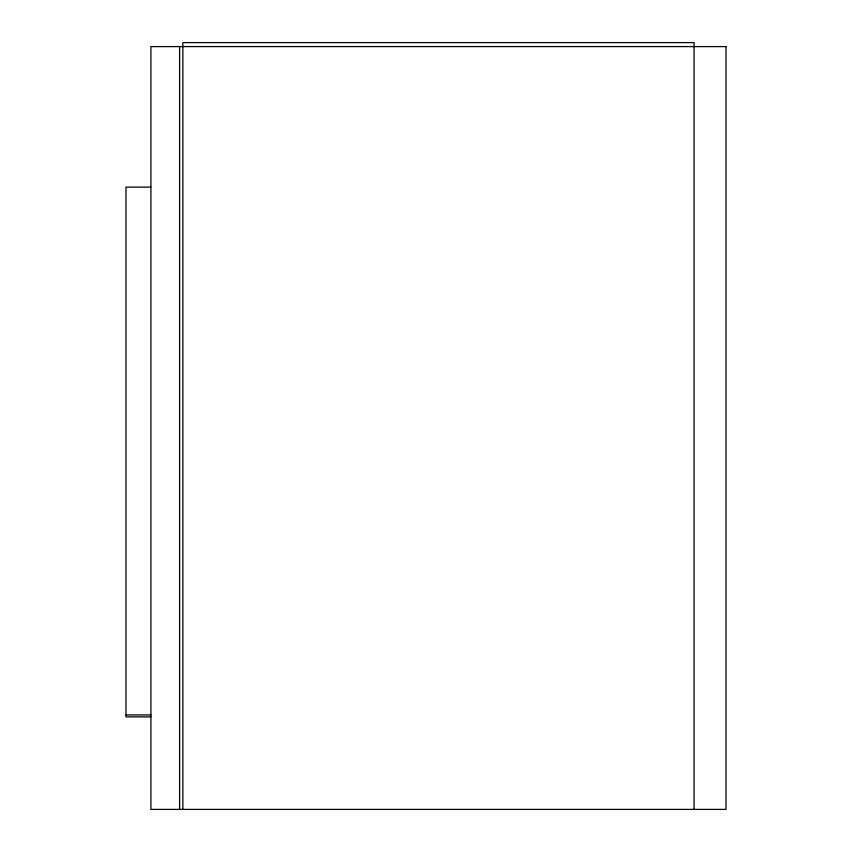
<?xml version="1.0" encoding="UTF-8"?>
<svg xmlns="http://www.w3.org/2000/svg" width="852" height="852" viewBox="0 0 852 852"><rect width="100%" height="100%" fill="white"/><g stroke="black" fill="none" stroke-linecap="round" stroke-linejoin="round"><path stroke-width="1.28" d="M150.9 187.12L125.979 187.12L125.979 716.862L150.9 716.862M125.979 714.924L150.9 714.924M694.071 809.4L694.071 42.6L182.85 42.6L182.85 809.4M179.612 46.594L179.612 809.4M726.021 46.594L150.9 46.594L150.9 809.4L726.021 809.4L726.021 46.594"/></g></svg>
